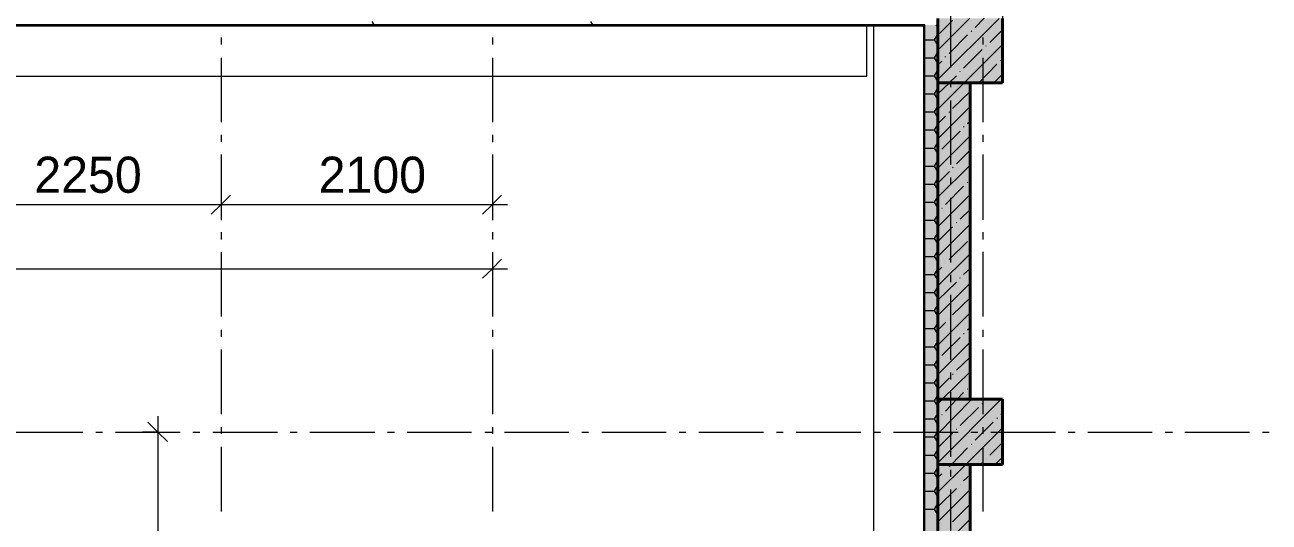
# Model space of a CAD drawing. Header units: millimetres. Extents: x -401725 to 250493, y 305116 to 802890.
# Drawn here: x -375106.181 to -375102.388, y 508974.296 to 508975.81 of the extents above; entities that cross this region are included whole.
import ezdxf

# ---------------------------------------------------------------- set-up
doc = ezdxf.new("R2010")
doc.units = ezdxf.units.MM
doc.layers.add('PDF _Геометрия', color=7, linetype='Continuous', true_color=0x1d1d1d)
doc.layers.add('PDF _Сплошная заливка', color=7, linetype='Continuous', true_color=0xffffff)
doc.layers.add('PDF _Текст', color=7, linetype='Continuous')

msp = doc.modelspace()

# ---------------------------------------------------------------- linework, layer by layer
at = {"layer": 'PDF _Геометрия', "color": 7, "lineweight": 9}
for points in [[(-375103.2013, 508979.3738), (-375103.2013, 508975.6337)], [(-375103.3597, 508975.8771), (-375103.3597, 508975.6804)], [(-375107.8947, 508975.8071), (-375103.4416, 508975.8071)], [(-375103.4382, 508975.8072), (-375103.4382, 508975.8105), (-375107.8946, 508975.8105)], [(-375103.6148, 508975.6538), (-375103.6148, 508975.8071)], [(-375103.5947, 508975.8071), (-375103.5947, 508971.0704)], [(-375103.4415, 508971.0672), (-375103.4382, 508971.0672), (-375103.4382, 508975.807)], [(-375103.4414, 508975.8071), (-375103.4414, 508971.0706)], [(-375103.4379, 508971.0287), (-375103.3996, 508971.0287), (-375103.3996, 508975.8068)], [(-375103.3996, 508975.8104), (-375103.3996, 508975.8071)], [(-375103.398, 508971.0287), (-375103.398, 508971.0271), (-375103.398, 508975.8071)], [(-375105.583, 508975.7721), (-375105.583, 508975.7504)], [(-375104.7563, 508975.7721), (-375104.7563, 508975.7504)], [(-375103.2613, 508975.7721), (-375103.2613, 508975.7504)], [(-375105.583, 508975.7104), (-375105.583, 508975.5138)], [(-375104.7563, 508975.7104), (-375104.7563, 508975.5137)], [(-375103.2613, 508975.7104), (-375103.2613, 508975.5138)], [(-375114.9147, 508975.6538), (-375103.615, 508975.6538)], [(-375103.3597, 508975.6404), (-375103.3597, 508975.6204)], [(-375103.2996, 508975.6338), (-375103.2996, 508974.6704)], [(-375103.3597, 508975.5804), (-375103.3597, 508975.3838)], [(-375105.583, 508975.4754), (-375105.583, 508975.4538)], [(-375104.7563, 508975.4754), (-375104.7563, 508975.4537)], [(-375103.2613, 508975.4754), (-375103.2613, 508975.4538)], [(-375105.583, 508975.4154), (-375105.583, 508975.2171)], [(-375104.7563, 508975.4154), (-375104.7563, 508975.2171)], [(-375103.2613, 508975.4154), (-375103.2613, 508975.2171)], [(-375103.3597, 508975.3454), (-375103.3597, 508975.3238)], [(-375105.583, 508975.3054), (-375105.583, 508975.2637), (-375105.583, 508975.2154)], [(-375104.7563, 508975.3054), (-375104.7563, 508975.2638), (-375104.7563, 508975.2154)], [(-375103.3597, 508975.2838), (-375103.3597, 508975.0871)], [(-375106.4697, 508975.2637), (-375105.583, 508975.2637)], [(-375105.5832, 508975.2639), (-375104.7099, 508975.2639)], [(-375105.583, 508975.1788), (-375105.583, 508975.1571)], [(-375104.7563, 508975.1787), (-375104.7563, 508975.1571)], [(-375103.2613, 508975.1788), (-375103.2613, 508975.1571)], [(-375105.583, 508975.1187), (-375105.583, 508974.9221)], [(-375104.7563, 508975.1187), (-375104.7563, 508974.9221)], [(-375103.2613, 508975.1188), (-375103.2613, 508974.9221)], [(-375104.7563, 508975.1087), (-375104.7563, 508975.0671), (-375104.7563, 508975.0204)], [(-375133.7031, 508975.0672), (-375104.7104, 508975.0672)], [(-375103.3597, 508975.0488), (-375103.3597, 508975.0271)], [(-375103.3597, 508974.9888), (-375103.3597, 508974.7904)], [(-375105.583, 508974.8821), (-375105.583, 508974.8604)], [(-375104.7563, 508974.8821), (-375104.7563, 508974.8604)], [(-375103.2613, 508974.8821), (-375103.2613, 508974.8604)], [(-375105.583, 508974.8221), (-375105.583, 508974.6254)], [(-375104.7563, 508974.8221), (-375104.7563, 508974.6254)], [(-375103.2613, 508974.8221), (-375103.2613, 508974.6254)], [(-375103.3597, 508974.7521), (-375103.3597, 508974.7304)], [(-375103.3597, 508974.6921), (-375103.3597, 508974.4954)], [(-375103.2013, 508974.6704), (-375103.2013, 508974.4721)], [(-375105.7764, 508974.6188), (-375105.7764, 508972.3672)], [(-375105.583, 508974.5854), (-375105.583, 508974.5654)], [(-375104.7563, 508974.5854), (-375104.7563, 508974.5654)], [(-375103.2613, 508974.5854), (-375103.2613, 508974.5654)], [(-375106.2229, 508974.5704), (-375106.0046, 508974.5704)], [(-375105.9649, 508974.5705), (-375105.9449, 508974.5705)], [(-375105.9047, 508974.5704), (-375105.708, 508974.5704)], [(-375105.7764, 508974.5705), (-375105.823, 508974.5705)], [(-375105.7766, 508974.5705), (-375105.7349, 508974.5705)], [(-375105.6698, 508974.5705), (-375105.6482, 508974.5705)], [(-375105.608, 508974.5704), (-375105.4113, 508974.5704)], [(-375105.3729, 508974.5704), (-375105.3513, 508974.5704)], [(-375105.313, 508974.5704), (-375105.1146, 508974.5704)], [(-375105.0762, 508974.5704), (-375105.0546, 508974.5704)], [(-375105.0163, 508974.5704), (-375104.8196, 508974.5704)], [(-375104.7796, 508974.5704), (-375104.7579, 508974.5704)], [(-375104.7197, 508974.5704), (-375104.523, 508974.5704)], [(-375104.4832, 508974.5705), (-375104.4632, 508974.5705)], [(-375104.423, 508974.5704), (-375104.2263, 508974.5704)], [(-375104.1865, 508974.5705), (-375104.1665, 508974.5705)], [(-375104.1264, 508974.5704), (-375103.9296, 508974.5704)], [(-375103.8896, 508974.5704), (-375103.8696, 508974.5704)], [(-375103.8296, 508974.5704), (-375103.633, 508974.5704)], [(-375103.5929, 508974.5704), (-375103.5729, 508974.5704)], [(-375103.5329, 508974.5704), (-375103.3363, 508974.5704)], [(-375103.2979, 508974.5704), (-375103.2763, 508974.5704)], [(-375103.2363, 508974.5704), (-375103.0396, 508974.5704)], [(-375103.0012, 508974.5704), (-375102.9796, 508974.5704)], [(-375102.9413, 508974.5704), (-375102.7446, 508974.5704)], [(-375102.7047, 508974.5704), (-375102.683, 508974.5704)], [(-375102.6447, 508974.5704), (-375102.448, 508974.5704)], [(-375102.4082, 508974.5705), (-375102.3882, 508974.5705)], [(-375105.583, 508974.5254), (-375105.583, 508974.3288)], [(-375104.7563, 508974.5254), (-375104.7563, 508974.3287)], [(-375103.2613, 508974.5254), (-375103.2613, 508974.3288)], [(-375103.2996, 508974.4721), (-375103.2996, 508972.4055)], [(-375103.3597, 508974.4554), (-375103.3597, 508974.4338)], [(-375103.3597, 508974.3954), (-375103.3597, 508974.1988)]]:
    msp.add_lwpolyline(points, dxfattribs=at)
at = {"layer": 'PDF _Геометрия', "lineweight": 9}
for points in [[(-375105.1163, 508975.8104), (-375105.1229, 508975.8204)], [(-375104.4496, 508975.8104), (-375104.4563, 508975.8204)], [(-375103.3996, 508975.8054), (-375103.4029, 508975.8104)], [(-375103.3981, 508975.7788), (-375103.3532, 508975.8238)], [(-375103.398, 508975.7337), (-375103.3013, 508975.8304)], [(-375103.398, 508975.6438), (-375103.2113, 508975.8304)], [(-375103.2848, 508975.8021), (-375103.2564, 508975.8305)], [(-375103.4381, 508975.7654), (-375103.408, 508975.7654)], [(-375103.408, 508975.7654), (-375103.3996, 508975.7804)], [(-375103.3996, 508975.7504), (-375103.408, 508975.7654)], [(-375103.3631, 508975.7238), (-375103.3081, 508975.7805)], [(-375103.2964, 508975.7905), (-375103.2947, 508975.7921)], [(-375103.2396, 508975.7571), (-375103.2013, 508975.7954)], [(-375103.408, 508975.7104), (-375103.3996, 508975.7254)], [(-375103.3197, 508975.6787), (-375103.263, 508975.7354)], [(-375103.3179, 508975.6337), (-375103.2013, 508975.7504)], [(-375103.2513, 508975.7454), (-375103.2513, 508975.7471)], [(-375103.4381, 508975.7104), (-375103.408, 508975.7104)], [(-375103.3996, 508975.6954), (-375103.408, 508975.7104)], [(-375103.398, 508975.6887), (-375103.3863, 508975.7004)], [(-375103.3746, 508975.7121), (-375103.3746, 508975.7137)], [(-375103.2731, 508975.6338), (-375103.2181, 508975.6905)], [(-375103.2065, 508975.7005), (-375103.2065, 508975.7022)], [(-375103.4381, 508975.6554), (-375103.408, 508975.6554)], [(-375103.408, 508975.6554), (-375103.3996, 508975.6704)], [(-375103.3996, 508975.6404), (-375103.408, 508975.6554)], [(-375103.3632, 508975.6338), (-375103.3415, 508975.6555)], [(-375103.3298, 508975.6671), (-375103.3298, 508975.6688)], [(-375103.2279, 508975.6337), (-375103.2013, 508975.6604)], [(-375103.408, 508975.6004), (-375103.3996, 508975.6154)], [(-375103.3982, 508975.5538), (-375103.3181, 508975.6338)], [(-375103.398, 508975.6004), (-375103.3629, 508975.6337)], [(-375103.353, 508975.5554), (-375103.2996, 508975.6071)], [(-375103.4381, 508975.6004), (-375103.408, 508975.6004)], [(-375103.3996, 508975.5854), (-375103.408, 508975.6004)], [(-375103.4381, 508975.5454), (-375103.408, 508975.5454)], [(-375103.408, 508975.5454), (-375103.3996, 508975.5604)], [(-375103.3996, 508975.5304), (-375103.408, 508975.5454)], [(-375103.398, 508975.4637), (-375103.2996, 508975.5621)], [(-375103.398, 508975.5087), (-375103.3746, 508975.5321)], [(-375103.3629, 508975.5437), (-375103.3629, 508975.5454)], [(-375103.408, 508975.4904), (-375103.3996, 508975.5054)], [(-375103.3198, 508975.4988), (-375103.3181, 508975.5005)], [(-375103.3081, 508975.5104), (-375103.2996, 508975.5171)], [(-375103.4381, 508975.4904), (-375103.408, 508975.4904)], [(-375103.3996, 508975.4754), (-375103.408, 508975.4904)], [(-375103.398, 508975.3737), (-375103.2996, 508975.4721)], [(-375103.3864, 508975.4322), (-375103.3298, 508975.4871)], [(-375103.4381, 508975.4354), (-375103.408, 508975.4354)], [(-375103.408, 508975.4354), (-375103.3996, 508975.4504)], [(-375103.3996, 508975.4204), (-375103.408, 508975.4354)], [(-375103.398, 508975.4204), (-375103.3963, 508975.4221)], [(-375103.3413, 508975.3871), (-375103.2996, 508975.4287)], [(-375103.4381, 508975.3804), (-375103.408, 508975.3804)], [(-375103.408, 508975.3804), (-375103.3996, 508975.3954)], [(-375103.3996, 508975.3654), (-375103.408, 508975.3804)], [(-375103.398, 508975.2854), (-375103.2996, 508975.3837)], [(-375103.398, 508975.3287), (-375103.3629, 508975.3637)], [(-375103.3532, 508975.3755), (-375103.3515, 508975.3772)], [(-375103.4381, 508975.3254), (-375103.408, 508975.3254)], [(-375103.408, 508975.3254), (-375103.3996, 508975.3404)], [(-375103.3996, 508975.3104), (-375103.408, 508975.3254)], [(-375103.3748, 508975.2638), (-375103.3197, 508975.3188)], [(-375103.3081, 508975.3305), (-375103.3064, 508975.3321)], [(-375103.4381, 508975.2704), (-375103.408, 508975.2704)], [(-375103.408, 508975.2704), (-375103.3996, 508975.2854)], [(-375103.3996, 508975.2554), (-375103.408, 508975.2704)], [(-375103.398, 508975.1954), (-375103.2996, 508975.2937)], [(-375103.408, 508975.2154), (-375103.3996, 508975.2304)], [(-375103.398, 508975.2404), (-375103.398, 508975.2404)], [(-375103.3863, 508975.2521), (-375103.3847, 508975.2521)], [(-375103.3296, 508975.2187), (-375103.2996, 508975.2487)], [(-375103.4381, 508975.2154), (-375103.408, 508975.2154)], [(-375103.3996, 508975.2004), (-375103.408, 508975.2154)], [(-375103.3981, 508975.1505), (-375103.3532, 508975.1955)], [(-375103.398, 508975.1054), (-375103.2996, 508975.2037)], [(-375103.3415, 508975.2072), (-375103.3398, 508975.2088)], [(-375103.4381, 508975.1604), (-375103.408, 508975.1604)], [(-375103.408, 508975.1604), (-375103.3996, 508975.1754)], [(-375103.3996, 508975.1454), (-375103.408, 508975.1604)], [(-375103.408, 508975.1054), (-375103.3996, 508975.1204)], [(-375103.398, 508975.0154), (-375103.2996, 508975.1137)], [(-375103.3631, 508975.0955), (-375103.3081, 508975.1505)], [(-375103.4381, 508975.1054), (-375103.408, 508975.1054)], [(-375103.3996, 508975.0904), (-375103.408, 508975.1054)], [(-375103.3746, 508975.0837), (-375103.3746, 508975.0837)], [(-375103.4381, 508975.0504), (-375103.408, 508975.0504)], [(-375103.408, 508975.0504), (-375103.3996, 508975.0654)], [(-375103.3996, 508975.0354), (-375103.408, 508975.0504)], [(-375103.398, 508975.0604), (-375103.3863, 508975.0721)], [(-375103.3298, 508975.0388), (-375103.3298, 508975.0405)], [(-375103.3196, 508975.0504), (-375103.2996, 508975.0687)], [(-375103.408, 508974.9954), (-375103.3996, 508975.0104)], [(-375103.3981, 508974.9722), (-375103.3415, 508975.0272)], [(-375103.398, 508974.9254), (-375103.2996, 508975.0237)], [(-375103.4381, 508974.9954), (-375103.408, 508974.9954)], [(-375103.3996, 508974.9804), (-375103.408, 508974.9954)], [(-375103.353, 508974.9271), (-375103.2996, 508974.9787)], [(-375103.4381, 508974.9404), (-375103.408, 508974.9404)], [(-375103.408, 508974.9404), (-375103.3996, 508974.9554)], [(-375103.3996, 508974.9254), (-375103.408, 508974.9404)], [(-375103.398, 508974.8354), (-375103.2996, 508974.9337)], [(-375103.4381, 508974.8854), (-375103.408, 508974.8854)], [(-375103.408, 508974.8854), (-375103.3996, 508974.9004)], [(-375103.3996, 508974.8704), (-375103.408, 508974.8854)], [(-375103.398, 508974.8804), (-375103.3746, 508974.9037)], [(-375103.3629, 508974.9154), (-375103.3629, 508974.9154)], [(-375103.3081, 508974.8821), (-375103.2996, 508974.8887)], [(-375103.3864, 508974.8038), (-375103.3298, 508974.8588)], [(-375103.3198, 508974.8705), (-375103.3181, 508974.8705)], [(-375103.4381, 508974.8304), (-375103.408, 508974.8304)], [(-375103.408, 508974.8304), (-375103.3996, 508974.8454)], [(-375103.3996, 508974.8154), (-375103.408, 508974.8304)], [(-375103.398, 508974.7454), (-375103.2996, 508974.8437)], [(-375103.4381, 508974.7754), (-375103.408, 508974.7754)], [(-375103.408, 508974.7754), (-375103.3996, 508974.7904)], [(-375103.3996, 508974.7604), (-375103.408, 508974.7754)], [(-375103.398, 508974.7921), (-375103.3963, 508974.7921)], [(-375103.3413, 508974.7587), (-375103.2996, 508974.7987)], [(-375103.408, 508974.7204), (-375103.3996, 508974.7354)], [(-375103.398, 508974.7004), (-375103.3629, 508974.7354)], [(-375103.3847, 508974.6704), (-375103.2996, 508974.7537)], [(-375103.3532, 508974.7472), (-375103.3515, 508974.7472)], [(-375103.4381, 508974.7204), (-375103.408, 508974.7204)], [(-375103.3996, 508974.7054), (-375103.408, 508974.7204)], [(-375103.3081, 508974.7021), (-375103.3064, 508974.7021)], [(-375103.4381, 508974.6654), (-375103.408, 508974.6654)], [(-375103.408, 508974.6654), (-375103.3996, 508974.6804)], [(-375103.3996, 508974.6504), (-375103.408, 508974.6654)], [(-375103.3981, 508974.5655), (-375103.2947, 508974.6705)], [(-375103.3981, 508974.4772), (-375103.2048, 508974.6705)], [(-375103.398, 508974.6554), (-375103.3847, 508974.6704)], [(-375103.3749, 508974.6338), (-375103.3398, 508974.6705)], [(-375103.3397, 508974.6705), (-375103.3197, 508974.6905)], [(-375103.263, 508974.6571), (-375103.2613, 508974.6588)], [(-375103.2513, 508974.6688), (-375103.2497, 508974.6704)], [(-375103.408, 508974.6104), (-375103.3996, 508974.6254)], [(-375103.3863, 508974.6238), (-375103.3847, 508974.6238)], [(-375103.3297, 508974.5904), (-375103.2746, 508974.6454)], [(-375103.2062, 508974.6237), (-375103.2013, 508974.6287)], [(-375103.4381, 508974.6104), (-375103.408, 508974.6104)], [(-375103.3996, 508974.5954), (-375103.408, 508974.6104)], [(-375103.398, 508974.6104), (-375103.398, 508974.6121)], [(-375103.313, 508974.4721), (-375103.2013, 508974.5837)], [(-375103.2848, 508974.5455), (-375103.2298, 508974.6005)], [(-375103.2182, 508974.6122), (-375103.2165, 508974.6138)], [(-375103.4381, 508974.5554), (-375103.408, 508974.5554)], [(-375103.408, 508974.5554), (-375103.3996, 508974.5704)], [(-375103.3996, 508974.5404), (-375103.408, 508974.5554)], [(-375103.3981, 508974.5222), (-375103.3532, 508974.5672)], [(-375103.3415, 508974.5789), (-375103.3398, 508974.5789)], [(-375103.408, 508974.5004), (-375103.3996, 508974.5154)], [(-375103.3563, 508974.4721), (-375103.3081, 508974.5221)], [(-375103.2964, 508974.5338), (-375103.2947, 508974.5338)], [(-375103.2396, 508974.5004), (-375103.2013, 508974.5387)], [(-375103.4381, 508974.5004), (-375103.408, 508974.5004)], [(-375103.3996, 508974.4854), (-375103.408, 508974.5004)], [(-375103.398, 508974.3871), (-375103.3129, 508974.4721)], [(-375103.3632, 508974.4655), (-375103.3564, 508974.4721)], [(-375103.2679, 508974.4721), (-375103.263, 508974.4771)], [(-375103.2513, 508974.4887), (-375103.2513, 508974.4887)], [(-375103.2229, 508974.4721), (-375103.2013, 508974.4937)], [(-375103.4381, 508974.4454), (-375103.408, 508974.4454)], [(-375103.408, 508974.4454), (-375103.3996, 508974.4604)], [(-375103.3996, 508974.4304), (-375103.408, 508974.4454)], [(-375103.398, 508974.4321), (-375103.3863, 508974.4437)], [(-375103.3746, 508974.4554), (-375103.3746, 508974.4554)], [(-375103.3196, 508974.4221), (-375103.2996, 508974.4404)], [(-375103.408, 508974.3904), (-375103.3996, 508974.4054)], [(-375103.3981, 508974.3422), (-375103.3415, 508974.3988)], [(-375103.398, 508974.2971), (-375103.2996, 508974.3954)], [(-375103.3298, 508974.4105), (-375103.3298, 508974.4105)], [(-375103.4381, 508974.3904), (-375103.408, 508974.3904)], [(-375103.3996, 508974.3754), (-375103.408, 508974.3904)], [(-375103.4381, 508974.3354), (-375103.408, 508974.3354)], [(-375103.408, 508974.3354), (-375103.3996, 508974.3504)], [(-375103.3996, 508974.3204), (-375103.408, 508974.3354)], [(-375103.353, 508974.2971), (-375103.2996, 508974.3504)], [(-375103.398, 508974.2071), (-375103.2996, 508974.3054)]]:
    msp.add_lwpolyline(points, dxfattribs=at)
at = {"layer": 'PDF _Геометрия', "color": 7, "lineweight": 40}
for points in [[(-375103.398, 508975.8304), (-375103.398, 508975.6338)], [(-375103.2013, 508975.6337), (-375103.2013, 508975.8304)], [(-375103.3981, 508975.6337), (-375103.2013, 508975.6337)], [(-375103.398, 508975.6338), (-375103.398, 508974.6704)], [(-375103.2996, 508975.6338), (-375103.398, 508975.6338)], [(-375103.2996, 508974.6704), (-375103.2996, 508975.6337)], [(-375103.2013, 508974.6704), (-375103.3981, 508974.6704)], [(-375103.398, 508974.6704), (-375103.398, 508974.4721)], [(-375103.398, 508974.6704), (-375103.2996, 508974.6704)], [(-375103.2013, 508974.4721), (-375103.2013, 508974.6704)], [(-375103.3981, 508974.4721), (-375103.2013, 508974.4721)], [(-375103.398, 508974.4721), (-375103.398, 508972.4054)], [(-375103.2996, 508974.4721), (-375103.398, 508974.4721)], [(-375103.2996, 508972.4054), (-375103.2996, 508974.472)]]:
    msp.add_lwpolyline(points, dxfattribs=at)
at = {"layer": 'PDF _Геометрия', "color": 7, "lineweight": 9}
msp.add_lwpolyline([(-375103.398, 508975.8104), (-375103.398, 508975.8071)], close=True, dxfattribs=at)
at = {"layer": 'PDF _Геометрия', "color": 7, "lineweight": 18}
for points in [[(-375105.5831, 508975.2638), (-375105.5547, 508975.2921)], [(-375104.7564, 508975.2638), (-375104.7281, 508975.2921)], [(-375105.583, 508975.2637), (-375105.613, 508975.2338)], [(-375104.7563, 508975.2638), (-375104.7864, 508975.2337)], [(-375104.7564, 508975.0671), (-375104.7281, 508975.0971)], [(-375104.7563, 508975.0671), (-375104.7864, 508975.0387)], [(-375105.7764, 508974.5705), (-375105.8065, 508974.6005)], [(-375105.7764, 508974.5704), (-375105.7463, 508974.5421)]]:
    msp.add_lwpolyline(points, dxfattribs=at)
at = {"layer": 'PDF _Сплошная заливка', "lineweight": 5, "transparency": 33554559}
for points in [[(-375103.4379, 508975.8104), (-375103.3996, 508975.8104), (-375103.4379, 508971.0289), (-375103.3996, 508971.0289)], [(-375103.3981, 508975.8304), (-375103.2013, 508975.8304), (-375103.3981, 508975.6337), (-375103.2013, 508975.6337)], [(-375103.398, 508975.6337), (-375103.2996, 508975.6337), (-375103.398, 508974.6704), (-375103.2996, 508974.6704)], [(-375103.3981, 508974.6704), (-375103.2013, 508974.6704), (-375103.3981, 508974.4721), (-375103.2013, 508974.4721)], [(-375103.398, 508974.4721), (-375103.2996, 508974.4721), (-375103.398, 508972.4055), (-375103.2996, 508972.4055)]]:
    msp.add_solid(points, dxfattribs=at)

# ---------------------------------------------------------------- texts
at = {"layer": 'PDF _Текст', "char_height": 0.11009, "attachment_point": 4, "style": ''}
for s, insert in [('2250', (-375106.1526, 508975.3533)), ('2100', (-375105.2859, 508975.3533))]:
    msp.add_mtext(s, dxfattribs=dict(at, insert=insert))

doc.saveas('drawing.dxf')
